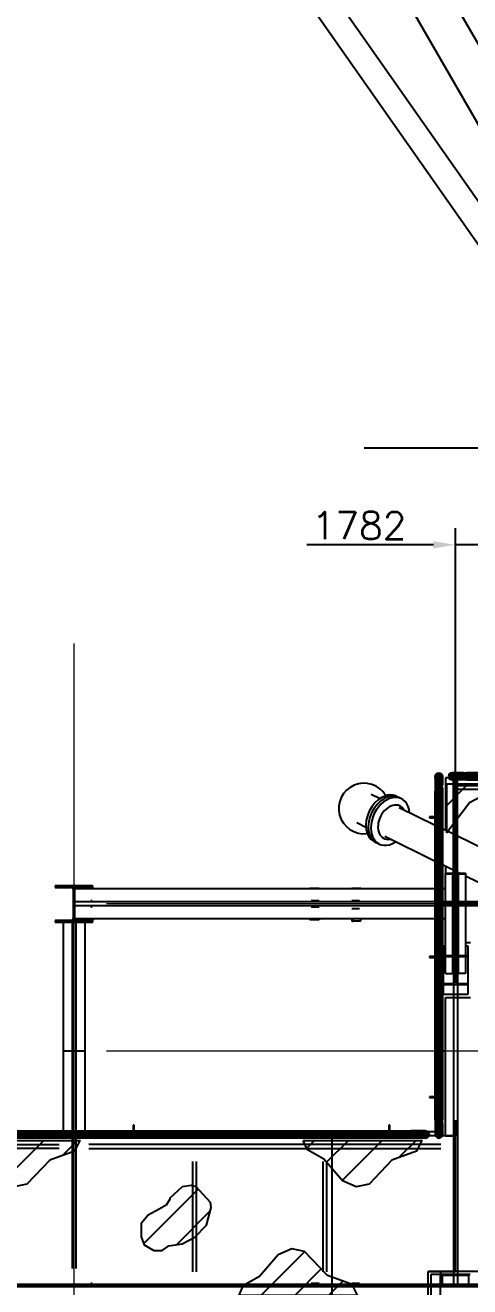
# Model space of a CAD drawing. Header units: metres. Extents: x 0 to 63075, y 0 to 44550.
# Drawn here: x 9210 to 12228, y 25551 to 34124 of the extents above; entities that cross this region are included whole.
import ezdxf

# ---------------------------------------------------------------- set-up
doc = ezdxf.new("R2010")
doc.units = ezdxf.units.M
doc.header["$LTSCALE"] = 75
doc.linetypes.add('CENTER2', pattern=[28.575, 19.05, -3.175, 3.175, -3.175])
doc.linetypes.add('CENTERX2', pattern=[101.6, 63.5, -12.7, 12.7, -12.7])
for name, color, linetype in [('18_COTAS', 7, 'Continuous'), ('SC1', 7, 'CENTER2'), ('SDM', 7, 'Continuous'), ('SL1', 8, 'Continuous')]:
    doc.layers.add(name, color=color, linetype=linetype)
doc.styles.add('ROMANS', font='ROMANS.SHX')
doc.dimstyles.new('75___1-75', dxfattribs={"dimscale": 75, "dimtxt": 2.5, "dimasz": 2, "dimexe": 1.5, "dimexo": 1, "dimgap": 0.5, "dimtad": 1, "dimdec": 0, "dimzin": 12, "dimtxsty": 'ROMANS', "dimcen": 0, "dimclrd": 256, "dimclre": 256, "dimclrt": 3, "dimazin": 3, "dimtfac": 1, "dimtdec": 0, "dimtmove": 0, "dimatfit": 0, "dimfxl": 1, "dimlwd": -1, "dimlwe": -1, "dimarcsym": 0})
pattern_1 = [(45, (-16661.6, -20824.6), (-114.90485, 114.90485), [])]

# ---------------------------------------------------------------- blocks, each defined once
blk = doc.blocks.new('A$C1d93b9d1')
at = {"layer": 'SL1'}
h = blk.add_hatch(dxfattribs=at)
h.set_pattern_fill('_USER', color=256, scale=162.5, angle=45, style=0, pattern_type=0)
h.set_pattern_definition(pattern_1)
h.paths.add_polyline_path([(3811, 4333.3), (3966.2, 4540.1), (4202.1, 4663.3), (3811, 4663.3)])
h = blk.add_hatch(dxfattribs=at)
h.set_pattern_fill('_USER', color=256, scale=162.5, angle=45, style=0, pattern_type=0)
h.set_pattern_definition(pattern_1)
h.paths.add_polyline_path([(515.5, 2242.7), (1321.2, 2242.7), (1285.1, 2170.4), (1117.1, 2108.8), (961.9, 1945.1), (874.8, 1928.1), (781.2, 1968.5), (655.8, 2115.2), (543.1, 2179)])
h = blk.add_hatch(dxfattribs=at)
h.set_pattern_fill('_USER', color=256, scale=162.5, angle=45, style=0, pattern_type=0)
h.set_pattern_definition(pattern_1)
h.paths.add_polyline_path([(2838.7, 2242.7), (3644.5, 2242.7), (3608.3, 2170.4), (3440.4, 2108.8), (3285.2, 1945.1), (3198, 1928.1), (3104.4, 1968.5), (2979, 2115.2), (2866.3, 2179)])
h = blk.add_hatch(dxfattribs=at)
h.set_pattern_fill('_USER', color=256, scale=162.5, angle=45, style=0, pattern_type=0)
h.set_pattern_definition(pattern_1)
h.paths.add_polyline_path([(1925.7, 1526), (2015.5, 1540.6), (2015.1, 1540.6), (2103.1, 1585.6), (2181.3, 1667.7), (2213.6, 1787.7), (2208.1, 1821.6), (2111.1, 1927.8), (2078.2, 1937.7), (2016.7, 1927.8), (1932.3, 1850.6), (1932.3, 1843.2), (1907.2, 1802.1), (1859.8, 1775.9), (1784.8, 1734.6), (1738.3, 1677.6), (1738.3, 1587.1), (1757.8, 1534.3), (1824.6, 1494.2), (1881.4, 1494.2)])
h = blk.add_hatch(dxfattribs=at)
h.set_pattern_fill('_USER', color=256, scale=162.5, angle=45, style=0, pattern_type=0)
h.set_pattern_definition(pattern_1)
h.paths.add_polyline_path([(2401.3, 1191), (3207.1, 1191), (3171, 1263.3), (3003, 1325), (2847.8, 1488.7), (2760.6, 1505.7), (2667.1, 1465.3), (2541.6, 1318.6), (2429, 1254.8)])
at = {"layer": 'SC1'}
blk.add_line((3251.6, 6950), (8811.9, 6950), dxfattribs=at)
at = {"layer": 'SL1'}
for p, q in [((4799.5, 7518.4), (2706.2, 10508)), ((4661.7, 7421.9), (2568.3, 10411.5)), ((4995.6, 8014.8), (3831.9, 10029.6)), ((4759.2, 7878.2), (3595.4, 9893)), ((3734.8, 4717), (3736.7, 4726.3)), ((3734.8, 4714.5), (3736.7, 4723.6)), ((3734.8, 4717), (3734.8, 4714.5)), ((3734.8, 4707.1), (3736.7, 4715.5)), ((3736.7, 4726.3), (3742, 4734.2)), ((3736.7, 4723.6), (3742, 4731.3)), ((3736.7, 4723.6), (3736.7, 4726.3)), ((3736.7, 4723.6), (3736.7, 4715.5)), ((3736.7, 4715.5), (3742, 4722.6)), ((3736.7, 4715.5), (3736.7, 4702.5)), ((3742, 4734.2), (3749.9, 4739.5)), ((3742, 4731.3), (3749.9, 4736.5)), ((3742, 4731.3), (3742, 4734.2)), ((3742, 4731.3), (3742, 4722.6)), ((3742, 4722.6), (3749.9, 4727.4)), ((3742, 4722.6), (3742, 4708.7)), ((3749.9, 4739.5), (3759.2, 4741.4)), ((3749.9, 4736.5), (3749.9, 4739.5)), ((3749.9, 4736.5), (3759.2, 4738.3)), ((3749.9, 4727.4), (3749.9, 4736.5)), ((3749.9, 4727.4), (3759.2, 4729.1)), ((3749.9, 4712.8), (3749.9, 4727.4)), ((3759.2, 4738.3), (3759.2, 4741.4)), ((3759.2, 4741.4), (3768.6, 4739.5)), ((3759.2, 4738.3), (3759.2, 4729.1)), ((3759.2, 4738.3), (3768.6, 4736.5)), ((3759.2, 4729.1), (3768.6, 4727.4)), ((3759.2, 4729.1), (3759.2, 4714.3)), ((3768.6, 4739.5), (3776.5, 4734.2)), ((3768.6, 4736.5), (3768.6, 4739.5)), ((3768.6, 4736.5), (3776.5, 4731.3)), ((3768.6, 4736.5), (3768.6, 4727.4)), ((3768.6, 4727.4), (3776.5, 4722.6)), ((3768.6, 4727.4), (3768.6, 4712.8)), ((3776.5, 4731.3), (3776.5, 4734.2)), ((3776.5, 4734.2), (3781.8, 4726.3)), ((3776.5, 4731.3), (3776.5, 4722.6)), ((3776.5, 4731.3), (3781.8, 4723.6)), ((3776.5, 4722.6), (3781.8, 4715.5)), ((3776.5, 4722.6), (3776.5, 4708.7)), ((3781.8, 4726.3), (3783.6, 4717)), ((3781.8, 4723.6), (3781.8, 4726.3)), ((3781.8, 4723.6), (3781.8, 4715.5)), ((3781.8, 4723.6), (3783.6, 4714.5)), ((3781.8, 4715.5), (3783.6, 4707.1)), ((3781.8, 4715.5), (3781.8, 4702.5)), ((3783.6, 4714.5), (3783.6, 4717)), ((3826.7, 4726.3), (3824.8, 4717)), ((3827.9, 4717), (3824.8, 4717)), ((3824.8, 4717), (3826.7, 4707.7)), ((3832, 4734.2), (3826.7, 4726.3)), ((3829.8, 4726.3), (3826.7, 4726.3)), ((3829.8, 4726.3), (3827.9, 4717)), ((3837.1, 4717), (3827.9, 4717)), ((3827.9, 4717), (3829.8, 4707.7)), ((3834.9, 4734.2), (3829.8, 4726.3)), ((3829.8, 4726.3), (3838.8, 4726.3)), ((3839.9, 4739.5), (3832, 4734.2)), ((3834.9, 4734.2), (3832, 4734.2)), ((3842.6, 4739.5), (3834.9, 4734.2)), ((3843.6, 4734.2), (3834.9, 4734.2)), ((3838.8, 4726.3), (3837.1, 4717)), ((3837.1, 4717), (3838.8, 4707.7)), ((3852, 4717), (3837.1, 4717)), ((3843.6, 4734.2), (3838.8, 4726.3)), ((3838.8, 4726.3), (3853.4, 4726.3)), ((3849.2, 4741.4), (3839.9, 4739.5)), ((3842.6, 4739.5), (3839.9, 4739.5)), ((3851.7, 4741.4), (3842.6, 4739.5)), ((3850.7, 4739.5), (3842.6, 4739.5)), ((3850.7, 4739.5), (3843.6, 4734.2)), ((3857.6, 4734.2), (3843.6, 4734.2)), ((3851.7, 4741.4), (3849.2, 4741.4)), ((3859.1, 4741.4), (3850.7, 4739.5)), ((3863.7, 4739.5), (3850.7, 4739.5)), ((3859.1, 4741.4), (3851.7, 4741.4)), ((3853.4, 4726.3), (3852, 4717)), ((3871.7, 4717), (3852, 4717)), ((3852, 4717), (3853.4, 4707.7)), ((3857.6, 4734.2), (3853.4, 4726.3)), ((3853.4, 4726.3), (3872.8, 4726.3)), ((3863.7, 4739.5), (3857.6, 4734.2)), ((3876.1, 4734.2), (3857.6, 4734.2)), ((3871, 4741.4), (3859.1, 4741.4)), ((3871, 4741.4), (3863.7, 4739.5)), ((3881.1, 4739.5), (3863.7, 4739.5)), ((3886.9, 4741.4), (3871, 4741.4)), ((3872.8, 4726.3), (3871.7, 4717)), ((3871.7, 4717), (3872.8, 4707.7)), ((3895.3, 4717), (3871.7, 4717)), ((3876.1, 4734.2), (3872.8, 4726.3)), ((3872.8, 4726.3), (3896.1, 4726.3)), ((3881.1, 4739.5), (3876.1, 4734.2)), ((3898.4, 4734.2), (3876.1, 4734.2)), ((3886.9, 4741.4), (3881.1, 4739.5)), ((3901.8, 4739.5), (3881.1, 4739.5)), ((3905.8, 4741.4), (3886.9, 4741.4)), ((3896.1, 4726.3), (3895.3, 4717)), ((3895.3, 4717), (3896.1, 4707.7)), ((3921.5, 4717), (3895.3, 4717)), ((3898.4, 4734.2), (3896.1, 4726.3)), ((3896.1, 4726.3), (3922, 4726.3)), ((3901.8, 4739.5), (3898.4, 4734.2)), ((3923.1, 4734.2), (3898.4, 4734.2)), ((3905.8, 4741.4), (3901.8, 4739.5)), ((3924.9, 4739.5), (3901.8, 4739.5)), ((3927, 4741.4), (3905.8, 4741.4)), ((3922, 4726.3), (3921.5, 4717)), ((3921.5, 4717), (3949.2, 4717)), ((3921.5, 4717), (3922, 4707.7)), ((3923.1, 4734.2), (3922, 4726.3)), ((3922, 4726.3), (3949.2, 4726.3)), ((3924.9, 4739.5), (3923.1, 4734.2)), ((3923.1, 4734.2), (3949.2, 4734.2)), ((3927, 4741.4), (3924.9, 4739.5)), ((3924.9, 4739.5), (3949.2, 4739.5)), ((3927, 4741.4), (3949.2, 4741.4)), ((11308.2, 4741.4), (3949.2, 4741.4)), ((3949.2, 4741.4), (3949.2, 4739.5)), ((11308.2, 4739.5), (3949.2, 4739.5)), ((3949.2, 4739.5), (3949.2, 4734.2)), ((11308.2, 4734.3), (3949.2, 4734.2)), ((3949.2, 4734.2), (3949.2, 4726.3)), ((11308.2, 4726.3), (3949.2, 4726.3)), ((3949.2, 4726.3), (3949.2, 4717)), ((11308.2, 4717), (3949.2, 4717)), ((3949.2, 4717), (3949.2, 4707.7)), ((3734.8, 4714.5), (3734.8, 4707.1)), ((3734.8, 4707.1), (3734.8, 4695.2)), ((3734.8, 4695.2), (3736.7, 4702.5)), ((3734.8, 4695.2), (3734.8, 4679.3)), ((3734.8, 4679.3), (3736.7, 4685.2)), ((3734.8, 4679.3), (3734.8, 4660.4)), ((3734.8, 4660.4), (3736.7, 4664.4)), ((3734.8, 4660.4), (3734.8, 4639.2)), ((3734.8, 4639.2), (3736.7, 4641.3)), ((3734.8, 4639.2), (3734.8, 4617)), ((3736.7, 4702.5), (3742, 4708.7)), ((3736.7, 4702.5), (3736.7, 4685.2)), ((3736.7, 4685.2), (3742, 4690.1)), ((3736.7, 4685.2), (3736.7, 4664.4)), ((3736.7, 4664.4), (3742, 4667.9)), ((3736.7, 4664.4), (3736.7, 4641.3)), ((3736.7, 4641.3), (3742, 4643.1)), ((3736.7, 4641.3), (3736.7, 4617)), ((3742, 4708.7), (3749.9, 4712.8)), ((3742, 4708.7), (3742, 4690.1)), ((3742, 4690.1), (3749.9, 4693.4)), ((3742, 4690.1), (3742, 4667.9)), ((3742, 4667.9), (3749.9, 4670.2)), ((3742, 4667.9), (3742, 4643.1)), ((3742, 4643.1), (3749.9, 4644.3)), ((3742, 4643.1), (3742, 4617)), ((3749.9, 4712.8), (3759.2, 4714.3)), ((3749.9, 4693.4), (3749.9, 4712.8)), ((3749.9, 4693.4), (3759.2, 4694.6)), ((3749.9, 4670.2), (3749.9, 4693.4)), ((3749.9, 4670.2), (3759.2, 4671)), ((3749.9, 4644.3), (3749.9, 4670.2)), ((3749.9, 4644.3), (3759.2, 4644.7)), ((3749.9, 4644.3), (3749.9, 4617)), ((3759.2, 4714.3), (3759.2, 4694.6)), ((3759.2, 4714.3), (3768.6, 4712.8)), ((3759.2, 4694.6), (3768.6, 4693.4)), ((3759.2, 4694.6), (3759.2, 4671)), ((3759.2, 4671), (3768.6, 4670.2)), ((3759.2, 4671), (3759.2, 4644.7)), ((3759.2, 4644.7), (3759.2, 4617)), ((3759.2, 4644.7), (3768.6, 4644.3)), ((3768.6, 4712.8), (3768.6, 4693.4)), ((3768.6, 4712.8), (3776.5, 4708.7)), ((3768.6, 4693.4), (3776.5, 4690.1)), ((3768.6, 4693.4), (3768.6, 4670.2)), ((3768.6, 4670.2), (3776.5, 4667.9)), ((3768.6, 4670.2), (3768.6, 4644.3)), ((3768.6, 4644.3), (3768.6, 4617)), ((3768.6, 4644.3), (3776.5, 4643.1)), ((3776.5, 4708.7), (3781.8, 4702.5)), ((3776.5, 4708.7), (3776.5, 4690.1)), ((3776.5, 4690.1), (3781.8, 4685.2)), ((3776.5, 4690.1), (3776.5, 4667.9)), ((3776.5, 4667.9), (3776.5, 4643.1)), ((3776.5, 4667.9), (3781.8, 4664.4)), ((3776.5, 4643.1), (3776.5, 4617)), ((3776.5, 4643.1), (3781.8, 4641.3)), ((3781.8, 4702.5), (3781.8, 4685.2)), ((3781.8, 4702.5), (3783.6, 4695.2)), ((3781.8, 4685.2), (3783.6, 4679.3)), ((3781.8, 4685.2), (3781.8, 4664.4)), ((3781.8, 4664.4), (3783.6, 4660.4)), ((3781.8, 4641.3), (3781.8, 4664.4)), ((3783.6, 4660.4), (3781.8, 4656.3)), ((3783.6, 4639.2), (3781.8, 4641.3)), ((3781.8, 4641.3), (3781.8, 4617)), ((3783.6, 4714.5), (3783.6, 4707.1)), ((3783.6, 4707.1), (3783.6, 4695.2)), ((3783.6, 4695.2), (3783.6, 4679.3)), ((3783.6, 4679.3), (3783.6, 4660.4)), ((3783.6, 4639.2), (3783.6, 4617)), ((3805.2, 4707), (3805.2, 4348.7)), ((3827.1, 4707), (3805.2, 4707)), ((3826.7, 4707.7), (3832, 4699.7)), ((3829.8, 4707.7), (3826.7, 4707.7)), ((3829.8, 4707.7), (3834.9, 4699.7)), ((3838.8, 4707.7), (3829.8, 4707.7)), ((3834.9, 4699.7), (3832, 4699.7)), ((3832, 4699.7), (3839.9, 4694.4)), ((3843.6, 4699.7), (3834.9, 4699.7)), ((3834.9, 4699.7), (3842.6, 4694.4)), ((3838.8, 4707.7), (3843.6, 4699.7)), ((3853.4, 4707.7), (3838.8, 4707.7)), ((3839.9, 4694.4), (3849.2, 4692.6)), ((3839.9, 4694.4), (3842.6, 4694.4)), ((3850.7, 4694.4), (3842.6, 4694.4)), ((3842.6, 4694.4), (3851.7, 4692.6)), ((3843.6, 4699.7), (3850.7, 4694.4)), ((3857.6, 4699.7), (3843.6, 4699.7)), ((3851.7, 4692.6), (3849.2, 4692.6)), ((3863.7, 4694.4), (3850.7, 4694.4)), ((3850.7, 4694.4), (3859.1, 4692.6)), ((3859.1, 4692.6), (3851.7, 4692.6)), ((3872.8, 4707.7), (3853.4, 4707.7)), ((3853.4, 4707.7), (3857.6, 4699.7)), ((3857.6, 4699.7), (3863.7, 4694.4)), ((3876.1, 4699.7), (3857.6, 4699.7)), ((3858.8, 3850), (3858.8, 4707)), ((3858.8, 3850), (3858.8, 4707)), ((3871, 4692.6), (3859.1, 4692.6)), ((3881.1, 4694.4), (3863.7, 4694.4)), ((3863.7, 4694.4), (3871, 4692.6)), ((3886.9, 4692.6), (3871, 4692.6)), ((11331.7, 4652.9), (3871.7, 4652.9)), ((11331.7, 4652.9), (3871.7, 4652.9)), ((3872.8, 4707.7), (3876.1, 4699.7)), ((3896.1, 4707.7), (3872.8, 4707.7)), ((3876.1, 4699.7), (3881.1, 4694.4)), ((3898.4, 4699.7), (3876.1, 4699.7)), ((3881.1, 4694.4), (3886.9, 4692.6)), ((3901.8, 4694.4), (3881.1, 4694.4)), ((3884.6, 3850), (3884.6, 4707)), ((3884.6, 3850), (3884.6, 4707)), ((3905.8, 4692.6), (3886.9, 4692.6)), ((3922, 4707.7), (3896.1, 4707.7)), ((3896.1, 4707.7), (3898.4, 4699.7)), ((3923.1, 4699.7), (3898.4, 4699.7)), ((3898.4, 4699.7), (3901.8, 4694.4)), ((3901.8, 4694.4), (3905.8, 4692.6)), ((3924.9, 4694.4), (3901.8, 4694.4)), ((3927, 4692.6), (3905.8, 4692.6)), ((3922, 4707.7), (3949.2, 4707.7)), ((3922, 4707.7), (3923.1, 4699.7)), ((3923.1, 4699.7), (3949.2, 4699.7)), ((3923.1, 4699.7), (3924.9, 4694.4)), ((3924.9, 4694.4), (3927, 4692.6)), ((3924.9, 4694.4), (3949.2, 4694.4)), ((3949.2, 4692.6), (3927, 4692.6)), ((11308.2, 4707.7), (3949.2, 4707.7)), ((3949.2, 4707.7), (3949.2, 4699.7)), ((3949.2, 4699.7), (3949.2, 4694.4)), ((11308.2, 4699.7), (3949.2, 4699.7)), ((11308.2, 4694.5), (3949.2, 4694.4)), ((3949.2, 4694.4), (3949.2, 4692.6)), ((3949.2, 4692.6), (11308.2, 4692.6)), ((3299.3, 4596.6), (3359.8, 4566.9)), ((3470.4, 4581.7), (3487.6, 4573.3)), ((3504.7, 4564.9), (3487.6, 4573.3)), ((3734.8, 2383.5), (3734.8, 4617)), ((3734.8, 4617), (3736.7, 4617)), ((3736.7, 4617), (3736.7, 2383.5)), ((3736.7, 4617), (3742, 4617)), ((3742, 4617), (3749.9, 4617)), ((3742, 4617), (3742, 2383.5)), ((3749.9, 4617), (3749.9, 2383.5)), ((3749.9, 4617), (3759.2, 4617)), ((3759.2, 4617), (3759.2, 2383.5)), ((3759.2, 4617), (3768.6, 4617)), ((3768.6, 4617), (3768.6, 2383.5)), ((3768.6, 4617), (3776.5, 4617)), ((3776.5, 4617), (3781.8, 4617)), ((3776.5, 4617), (3776.5, 2383.5)), ((3781.8, 4617), (3783.6, 4617)), ((3781.8, 4617), (3781.8, 2383.5)), ((3783.6, 4617), (3783.6, 2383.5)), ((11331.7, 4627.1), (3871.7, 4627.1)), ((11331.7, 4627.1), (3871.7, 4627.1)), ((3494.6, 4515.9), (3483.4, 4521.4)), ((3734.8, 4383.2), (3488.7, 4503.8)), ((3263.4, 4370.2), (3202.9, 4399.9)), ((3695.7, 4441.6), (3695.7, 4435.2)), ((3734.8, 4441.6), (3695.7, 4441.6)), ((3695.7, 4435.2), (3734.8, 4435.2)), ((3386.3, 4295), (3375.2, 4300.4)), ((3734.8, 4139.2), (3392.3, 4307.1)), ((4199, 4155.7), (3783.6, 4359.3)), ((3319.5, 4273.8), (3336.7, 4265.4)), ((3353.9, 4256.9), (3336.7, 4265.4)), ((3861.4, 4077.2), (3783.6, 4115.3)), ((3861.4, 4070.9), (3861.4, 4140.9)), ((3861.4, 4140.9), (3867.7, 4140.9)), ((3867.7, 4140.9), (3867.7, 4051.1)), ((3875.7, 4140.9), (3882.1, 4140.9)), ((3875.7, 4051.1), (3875.7, 4140.9)), ((3882.1, 4140.9), (3882.1, 4070.9)), ((3804.2, 4051.1), (3804.2, 4060.1)), ((3804.2, 4060.1), (3853.7, 4060.1)), ((3804.2, 3377.5), (3804.2, 4051.1)), ((3867.7, 4051.1), (3804.2, 4051.1)), ((3805.2, 4104.7), (3805.2, 4060.1)), ((3853.7, 3382), (3853.7, 4060.1)), ((3861.4, 4051.1), (3861.4, 4070.9)), ((3875.7, 4070.2), (3867.7, 4074.1)), ((3867.7, 4051.1), (3867.7, 3377.5)), ((3875.7, 3377.5), (3875.7, 4051.1)), ((3939.2, 4051.1), (3875.7, 4051.1)), ((3882.1, 4070.9), (3882.1, 4051.1)), ((3896.2, 4060.1), (3882.7, 4066.8)), ((3889.7, 4060.1), (3889.7, 3382)), ((3889.7, 4060.1), (3939.2, 4060.1)), ((3939.2, 4060.1), (3939.2, 4051.1)), ((3939.2, 4051.1), (3939.2, 3377.5)), ((4102.6, 3959), (3939.2, 4039.1)), ((1153.7, 3973), (1153.7, 3962.3)), ((1409.7, 3973), (1153.7, 3973)), ((1153.7, 3962.3), (1264.5, 3962.3)), ((1276.5, 3950.3), (1276.5, 3749.7)), ((3734.8, 3951.5), (1281.7, 3951.5)), ((1281.7, 3748.5), (1281.7, 3951.5)), ((1287, 3749.7), (1287, 3950.3)), ((1299, 3962.3), (1409.7, 3962.3)), ((1395.6, 3957), (1402.7, 3957)), ((1395.6, 3951.5), (1395.6, 3957)), ((1402.7, 3957), (1402.7, 3951.5)), ((1402.7, 3957), (1414.2, 3957)), ((1409.7, 3962.3), (1409.7, 3973)), ((1414.2, 3951.5), (1414.2, 3957)), ((2884.1, 3957), (2938.3, 3957)), ((2884.1, 3957), (2884.1, 3951.5)), ((2938.3, 3951.5), (2938.3, 3957)), ((2938.3, 3957), (2945.4, 3957)), ((2945.4, 3957), (2945.4, 3951.5)), ((3168, 3951.5), (3168, 3957)), ((3168, 3957), (3175.2, 3957)), ((3175.2, 3957), (3175.2, 3951.5)), ((3175.2, 3957), (3229.4, 3957)), ((3229.4, 3951.5), (3229.4, 3957)), ((3804.2, 3951.5), (3783.6, 3951.5)), ((4831.7, 3863.6), (1281.7, 3863.6)), ((4831.7, 3863.6), (1281.7, 3863.6)), ((1395.6, 3873), (1405.3, 3873)), ((2892.9, 3873), (2945.4, 3873)), ((3168, 3873), (3220.5, 3873)), ((4831.7, 3836.4), (1281.7, 3836.4)), ((4831.7, 3836.4), (1281.7, 3836.4)), ((1405.3, 3827), (1395.6, 3827)), ((2945.4, 3827), (2892.9, 3827)), ((3220.5, 3817.5), (3168, 3817.5)), ((3783.6, 3850), (3734.8, 3850)), ((3804.2, 3850), (3783.6, 3850)), ((3804.2, 3850), (3783.6, 3850)), ((11183.7, 3850), (3804.2, 3850)), ((3858.1, 3850), (3858.1, 1250)), ((3858.1, 3850), (3858.1, 1250)), ((3885.3, 3850), (3885.3, 1250)), ((3885.3, 3850), (3885.3, 1250)), ((1153.7, 3737.7), (1153.7, 3727)), ((1264.5, 3737.7), (1153.7, 3737.7)), ((1153.7, 3727), (1409.7, 3727)), ((1354.7, 3727), (1208.7, 3727)), ((1208.7, 3727), (1208.7, 2307.9)), ((1268.7, 3727), (1268.7, 1373)), ((1268.7, 3727), (1268.7, 1373)), ((3734.8, 3748.5), (1281.7, 3748.5)), ((1294.8, 3727), (1294.8, 1373)), ((1294.8, 3727), (1294.8, 1373)), ((1409.7, 3737.7), (1299, 3737.7)), ((1354.7, 3727), (1354.7, 2307.9)), ((1395.6, 3748.5), (1395.6, 3743)), ((1395.6, 3743), (1402.7, 3743)), ((1402.7, 3743), (1402.7, 3748.5)), ((1414.2, 3743), (1402.7, 3743)), ((1409.7, 3727), (1409.7, 3737.7)), ((1414.2, 3743), (1414.2, 3748.5)), ((2884.1, 3748.5), (2884.1, 3743)), ((2938.3, 3743), (2884.1, 3743)), ((2938.3, 3743), (2938.3, 3748.5)), ((2945.4, 3743), (2938.3, 3743)), ((2945.4, 3748.5), (2945.4, 3743)), ((3168, 3748.5), (3168, 3733.5)), ((3168, 3733.5), (3175.2, 3733.5)), ((3175.2, 3733.5), (3175.2, 3748.5)), ((3229.4, 3733.5), (3175.2, 3733.5)), ((3229.4, 3733.5), (3229.4, 3748.5)), ((3804.2, 3748.5), (3783.6, 3748.5)), ((3788.7, 3565), (3788.7, 3235)), ((3788.7, 3565), (3804.2, 3565)), ((3875.7, 3585), (3867.7, 3585)), ((3867.7, 3565), (3875.7, 3565)), ((3974.7, 3585), (3939.2, 3585)), ((3939.2, 3565), (3954.7, 3565)), ((3954.7, 3565), (3954.7, 3235)), ((3695.7, 3491.6), (3695.7, 3485.2)), ((3734.8, 3491.6), (3695.7, 3491.6)), ((3695.7, 3485.2), (3734.8, 3485.2)), ((3789.2, 3500.5), (3954.2, 3500.5)), ((3789.2, 3490.3), (3789.2, 3500.5)), ((3858.6, 3490.3), (3789.2, 3490.3)), ((3868.6, 3319.7), (3868.6, 3480.3)), ((3874.8, 3480.3), (3874.8, 3319.7)), ((3954.2, 3490.3), (3884.8, 3490.3)), ((3954.2, 3500.5), (3954.2, 3490.3)), ((3804.2, 3377.5), (3867.7, 3377.5)), ((3939.2, 3377.5), (3875.7, 3377.5)), ((3789.2, 3309.7), (3858.6, 3309.7)), ((3789.2, 3299.5), (3789.2, 3309.7)), ((3954.2, 3299.5), (3789.2, 3299.5)), ((3884.8, 3309.7), (3954.2, 3309.7)), ((3954.2, 3309.7), (3954.2, 3299.5)), ((3954.7, 3235), (3788.7, 3235)), ((3805.2, 3215), (3974.7, 3215)), ((3805.2, 2273.5), (3805.2, 3215)), ((1354.7, 2850), (1208.7, 2850)), ((3783.6, 2850), (3734.8, 2850)), ((3805.2, 2850), (3783.6, 2850)), ((3695.7, 2539.8), (3695.7, 2533.5)), ((3734.8, 2539.8), (3695.7, 2539.8)), ((3695.7, 2533.5), (3734.8, 2533.5)), ((1683.4, 2347), (1683.4, 2307.9)), ((1689.8, 2347), (1683.4, 2347)), ((1689.8, 2307.9), (1689.8, 2347)), ((3419.2, 2347), (3419.2, 2307.9)), ((3425.6, 2347), (3419.2, 2347)), ((3425.6, 2307.9), (3425.6, 2347)), ((3734.8, 2383.5), (3734.8, 2361.3)), ((3734.8, 2383.5), (3736.7, 2383.5)), ((3734.8, 2361.3), (3734.8, 2340.1)), ((3734.8, 2361.3), (3736.7, 2359.2)), ((3734.8, 2340.1), (3734.8, 2321.2)), ((3734.8, 2340.1), (3736.7, 2336.1)), ((3734.8, 2321.2), (3736.7, 2315.3)), ((3734.8, 2321.2), (3734.8, 2305.3)), ((3736.7, 2383.5), (3742, 2383.5)), ((3736.7, 2359.2), (3736.7, 2383.5)), ((3736.7, 2359.2), (3742, 2357.4)), ((3736.7, 2359.2), (3736.7, 2336.1)), ((3736.7, 2336.1), (3736.7, 2315.3)), ((3736.7, 2336.1), (3742, 2332.6)), ((3736.7, 2315.3), (3736.7, 2298)), ((3736.7, 2315.3), (3742, 2310.4)), ((3742, 2357.4), (3742, 2383.5)), ((3742, 2383.5), (3749.9, 2383.5)), ((3742, 2357.4), (3742, 2332.6)), ((3742, 2357.4), (3749.9, 2356.2)), ((3742, 2332.6), (3749.9, 2330.3)), ((3742, 2332.6), (3742, 2310.4)), ((3749.9, 2356.2), (3749.9, 2383.5)), ((3749.9, 2383.5), (3759.2, 2383.5)), ((3749.9, 2330.3), (3749.9, 2356.2)), ((3749.9, 2356.2), (3759.2, 2355.8)), ((3749.9, 2307.1), (3749.9, 2330.3)), ((3749.9, 2330.3), (3759.2, 2329.5)), ((3759.2, 2355.8), (3759.2, 2383.5)), ((3759.2, 2383.5), (3768.6, 2383.5)), ((3759.2, 2355.8), (3768.6, 2356.2)), ((3759.2, 2355.8), (3759.2, 2329.5)), ((3759.2, 2329.5), (3768.6, 2330.3)), ((3759.2, 2329.5), (3759.2, 2305.9)), ((3768.6, 2356.2), (3768.6, 2383.5)), ((3768.6, 2383.5), (3776.5, 2383.5)), ((3768.6, 2356.2), (3776.5, 2357.4)), ((3768.6, 2356.2), (3768.6, 2330.3)), ((3768.6, 2330.3), (3776.5, 2332.6)), ((3768.6, 2330.3), (3768.6, 2307.1)), ((3776.5, 2357.4), (3776.5, 2383.5)), ((3776.5, 2383.5), (3781.8, 2383.5)), ((3776.5, 2357.4), (3781.8, 2359.2)), ((3776.5, 2357.4), (3776.5, 2332.6)), ((3776.5, 2332.6), (3781.8, 2336.1)), ((3776.5, 2332.6), (3776.5, 2310.4)), ((3776.5, 2310.4), (3781.8, 2315.3)), ((3781.8, 2383.5), (3783.6, 2383.5)), ((3781.8, 2359.2), (3781.8, 2383.5)), ((3781.8, 2359.2), (3783.6, 2361.3)), ((3781.8, 2359.2), (3781.8, 2336.1)), ((3781.8, 2336.1), (3783.6, 2340.1)), ((3781.8, 2336.1), (3781.8, 2315.3)), ((3781.8, 2315.3), (3783.6, 2321.2)), ((3781.8, 2315.3), (3781.8, 2298)), ((3783.6, 2361.3), (3783.6, 2383.5)), ((3783.6, 2361.3), (3783.6, 2340.1)), ((3783.6, 2340.1), (3783.6, 2321.2)), ((3783.6, 2321.2), (3783.6, 2305.3)), ((3871.7, 2381.6), (3871.7, 2273.5)), ((3871.7, 1353), (3871.7, 2381.6)), ((0, 2307.9), (3569.2, 2307.9)), ((3569.2, 2306), (0, 2306)), ((3569.2, 2300.8), (0, 2300.7)), ((3569.2, 2292.8), (0, 2292.8)), ((3569.2, 2283.5), (0, 2283.5)), ((3569.2, 2274.2), (0, 2274.2)), ((3569.2, 2266.2), (0, 2266.2)), ((3569.2, 2261), (0, 2260.9)), ((3569.2, 2259.1), (0, 2259.1)), ((3031.7, 2307.9), (3031.7, 1122.6)), ((3591.5, 2307.9), (3569.2, 2307.9)), ((3569.2, 2307.9), (3569.2, 2306)), ((3569.2, 2306), (3569.2, 2300.8)), ((3593.6, 2306), (3569.2, 2306)), ((3595.3, 2300.8), (3569.2, 2300.8)), ((3569.2, 2300.8), (3569.2, 2292.8)), ((3596.5, 2292.8), (3569.2, 2292.8)), ((3569.2, 2292.8), (3569.2, 2283.5)), ((3596.9, 2283.5), (3569.2, 2283.5)), ((3569.2, 2283.5), (3569.2, 2274.2)), ((3596.5, 2274.2), (3569.2, 2274.2)), ((3569.2, 2274.2), (3569.2, 2266.2)), ((3595.3, 2266.2), (3569.2, 2266.2)), ((3569.2, 2266.2), (3569.2, 2261)), ((3569.2, 2261), (3569.2, 2259.1)), ((3593.6, 2261), (3569.2, 2261)), ((3591.5, 2259.1), (3569.2, 2259.1)), ((3612.6, 2307.9), (3591.5, 2307.9)), ((3591.5, 2307.9), (3593.6, 2306)), ((3593.6, 2261), (3591.5, 2259.1)), ((3612.6, 2259.1), (3591.5, 2259.1)), ((3593.6, 2306), (3595.3, 2300.8)), ((3616.7, 2306), (3593.6, 2306)), ((3595.3, 2266.2), (3593.6, 2261)), ((3616.7, 2261), (3593.6, 2261)), ((3620.1, 2300.8), (3595.3, 2300.8)), ((3595.3, 2300.8), (3596.5, 2292.8)), ((3596.5, 2274.2), (3595.3, 2266.2)), ((3620.1, 2266.2), (3595.3, 2266.2)), ((3596.5, 2292.8), (3622.4, 2292.8)), ((3596.5, 2292.8), (3596.9, 2283.5)), ((3596.9, 2283.5), (3596.5, 2274.2)), ((3622.4, 2274.2), (3596.5, 2274.2)), ((3623.2, 2283.5), (3596.9, 2283.5)), ((3631.6, 2307.9), (3612.6, 2307.9)), ((3612.6, 2307.9), (3616.7, 2306)), ((3616.7, 2261), (3612.6, 2259.1)), ((3631.6, 2259.1), (3612.6, 2259.1)), ((3637.4, 2306), (3616.7, 2306)), ((3616.7, 2306), (3620.1, 2300.8)), ((3620.1, 2266.2), (3616.7, 2261)), ((3637.4, 2261), (3616.7, 2261)), ((3620.1, 2300.8), (3622.4, 2292.8)), ((3642.3, 2300.8), (3620.1, 2300.8)), ((3622.4, 2274.2), (3620.1, 2266.2)), ((3642.3, 2266.2), (3620.1, 2266.2)), ((3622.4, 2292.8), (3645.6, 2292.8)), ((3623.2, 2283.5), (3622.4, 2292.8)), ((3623.2, 2283.5), (3622.4, 2274.2)), ((3645.6, 2274.2), (3622.4, 2274.2)), ((3646.8, 2283.5), (3623.2, 2283.5)), ((3628.3, 2283.5), (3629.8, 2292.8)), ((3631.6, 2307.9), (3637.4, 2306)), ((3647.4, 2307.9), (3631.6, 2307.9)), ((3637.4, 2261), (3631.6, 2259.1)), ((3647.4, 2259.1), (3631.6, 2259.1)), ((3637.3, 2283.5), (3639, 2292.8)), ((3637.4, 2306), (3654.7, 2306)), ((3642.3, 2300.8), (3637.4, 2306)), ((3642.3, 2266.2), (3637.4, 2261)), ((3654.7, 2261), (3637.4, 2261)), ((3638.6, 2304.8), (3640.1, 2306)), ((3642.3, 2300.8), (3645.6, 2292.8)), ((3660.9, 2300.8), (3642.3, 2300.8)), ((3645.6, 2274.2), (3642.3, 2266.2)), ((3660.9, 2266.2), (3642.3, 2266.2)), ((3642.9, 2283.5), (3644.7, 2292.8)), ((3643.8, 2300.8), (3650.9, 2306)), ((3644.8, 2283.5), (3646, 2289.6)), ((3645.6, 2292.8), (3646.8, 2283.5)), ((3645.6, 2292.8), (3665, 2292.8)), ((3646.8, 2283.5), (3645.6, 2274.2)), ((3665, 2274.2), (3645.6, 2274.2)), ((3666.5, 2283.5), (3646.8, 2283.5)), ((3659.3, 2307.9), (3647.4, 2307.9)), ((3647.4, 2307.9), (3654.7, 2306)), ((3654.7, 2261), (3647.4, 2259.1)), ((3659.3, 2259.1), (3647.4, 2259.1)), ((3649.9, 2300.8), (3656, 2304.9)), ((3652, 2300.8), (3657, 2304.1)), ((3659.4, 2302), (3653.8, 2302)), ((3667.7, 2306), (3654.7, 2306)), ((3654.7, 2306), (3660.9, 2300.8)), ((3660.9, 2266.2), (3654.7, 2261)), ((3667.7, 2261), (3654.7, 2261)), ((3659.3, 2307.9), (3667.7, 2306)), ((3666.7, 2307.9), (3659.3, 2307.9)), ((3667.7, 2261), (3659.3, 2259.1)), ((3666.7, 2259.1), (3659.3, 2259.1)), ((3674.9, 2300.8), (3660.9, 2300.8)), ((3660.9, 2300.8), (3665, 2292.8)), ((3665, 2274.2), (3660.9, 2266.2)), ((3674.9, 2266.2), (3660.9, 2266.2)), ((3665, 2292.8), (3679.6, 2292.8)), ((3665, 2292.8), (3666.5, 2283.5)), ((3666.5, 2283.5), (3665, 2274.2)), ((3679.6, 2274.2), (3665, 2274.2)), ((3681.3, 2283.5), (3666.5, 2283.5)), ((3669.2, 2307.9), (3666.7, 2307.9)), ((3666.7, 2307.9), (3675.8, 2306)), ((3675.8, 2261), (3666.7, 2259.1)), ((3666.7, 2259.1), (3669.2, 2259.1)), ((3675.8, 2306), (3667.7, 2306)), ((3667.7, 2306), (3674.9, 2300.8)), ((3674.9, 2266.2), (3667.7, 2261)), ((3675.8, 2261), (3667.7, 2261)), ((3669.2, 2307.9), (3678.6, 2306)), ((3678.6, 2261), (3669.2, 2259.1)), ((3683.5, 2300.8), (3674.9, 2300.8)), ((3674.9, 2300.8), (3679.6, 2292.8)), ((3679.6, 2274.2), (3674.9, 2266.2)), ((3683.5, 2266.2), (3674.9, 2266.2)), ((3675.8, 2306), (3683.5, 2300.8)), ((3675.8, 2306), (3678.6, 2306)), ((3683.5, 2266.2), (3675.8, 2261)), ((3675.8, 2261), (3678.6, 2261)), ((3678.6, 2306), (3686.5, 2300.8)), ((3686.5, 2266.2), (3678.6, 2261)), ((3681.3, 2283.5), (3679.6, 2292.8)), ((3679.6, 2292.8), (3688.7, 2292.8)), ((3681.3, 2283.5), (3679.6, 2274.2)), ((3688.7, 2274.2), (3679.6, 2274.2)), ((3690.5, 2283.5), (3681.3, 2283.5)), ((3683.5, 2300.8), (3686.5, 2300.8)), ((3683.5, 2300.8), (3688.7, 2292.8)), ((3688.7, 2274.2), (3683.5, 2266.2)), ((3683.5, 2266.2), (3686.5, 2266.2)), ((3734.8, 2302), (3684.6, 2302)), ((3686.5, 2300.8), (3691.8, 2292.8)), ((3691.8, 2274.2), (3686.5, 2266.2)), ((3688.7, 2292.8), (3690.5, 2283.5)), ((3688.7, 2292.8), (3691.8, 2292.8)), ((3690.5, 2283.5), (3688.7, 2274.2)), ((3688.7, 2274.2), (3691.8, 2274.2)), ((3690.5, 2283.5), (3693.6, 2283.5)), ((3737.1, 2273.5), (3691.3, 2273.5)), ((3691.8, 2292.8), (3693.6, 2283.5)), ((3693.6, 2283.5), (3691.8, 2274.2)), ((3734.8, 2305.3), (3734.8, 2293.4)), ((3734.8, 2305.3), (3736.7, 2298)), ((3734.8, 2293.4), (3736.7, 2285)), ((3734.8, 2293.4), (3734.8, 2286)), ((3734.8, 2286), (3734.8, 2283.5)), ((3734.8, 2286), (3736.7, 2276.9)), ((3734.8, 2283.5), (3736.7, 2274.2)), ((3736.7, 2298), (3736.7, 2285)), ((3736.7, 2298), (3742, 2291.8)), ((3736.7, 2285), (3736.7, 2276.9)), ((3736.7, 2285), (3742, 2277.9)), ((3736.7, 2276.9), (3742, 2269.2)), ((3736.7, 2276.9), (3736.7, 2274.2)), ((3736.7, 2274.2), (3742, 2266.2)), ((3742, 2310.4), (3749.9, 2307.1)), ((3742, 2310.4), (3742, 2291.8)), ((3742, 2291.8), (3742, 2277.9)), ((3742, 2291.8), (3749.9, 2287.7)), ((3742, 2277.9), (3742, 2269.2)), ((3742, 2277.9), (3749.9, 2273.1)), ((3742, 2269.2), (3742, 2266.2)), ((3742, 2269.2), (3749.9, 2264)), ((3742, 2266.2), (3749.9, 2261)), ((3749.9, 2307.1), (3759.2, 2305.9)), ((3749.9, 2287.7), (3749.9, 2307.1)), ((3749.9, 2273.1), (3749.9, 2287.7)), ((3749.9, 2287.7), (3759.2, 2286.2)), ((3749.9, 2273.1), (3759.2, 2271.4)), ((3749.9, 2264), (3749.9, 2273.1)), ((3749.9, 2264), (3759.2, 2262.2)), ((3749.9, 2264), (3749.9, 2261)), ((3749.9, 2261), (3759.2, 2259.1)), ((3759.2, 2305.9), (3768.6, 2307.1)), ((3759.2, 2305.9), (3759.2, 2286.2)), ((3759.2, 2286.2), (3768.6, 2287.7)), ((3759.2, 2286.2), (3759.2, 2271.4)), ((3759.2, 2271.4), (3768.6, 2273.1)), ((3759.2, 2271.4), (3759.2, 2262.2)), ((3759.2, 2262.2), (3768.6, 2264)), ((3759.2, 2262.2), (3759.2, 2259.1)), ((3759.2, 2259.1), (3768.6, 2261)), ((3768.6, 2307.1), (3776.5, 2310.4)), ((3768.6, 2307.1), (3768.6, 2287.7)), ((3768.6, 2287.7), (3776.5, 2291.8)), ((3768.6, 2287.7), (3768.6, 2273.1)), ((3768.6, 2273.1), (3776.5, 2277.9)), ((3768.6, 2273.1), (3768.6, 2264)), ((3768.6, 2264), (3776.5, 2269.2)), ((3768.6, 2261), (3776.5, 2266.2)), ((3768.6, 2264), (3768.6, 2261)), ((3776.5, 2310.4), (3776.5, 2291.8)), ((3776.5, 2291.8), (3781.8, 2298)), ((3776.5, 2291.8), (3776.5, 2277.9)), ((3776.5, 2277.9), (3781.8, 2285)), ((3776.5, 2277.9), (3776.5, 2269.2)), ((3776.5, 2269.2), (3781.8, 2276.9)), ((3776.5, 2266.2), (3781.8, 2274.2)), ((3776.5, 2269.2), (3776.5, 2266.2)), ((3871.7, 2273.5), (3781.3, 2273.5)), ((3781.8, 2298), (3783.6, 2305.3)), ((3781.8, 2298), (3781.8, 2285)), ((3781.8, 2285), (3783.6, 2293.4)), ((3781.8, 2276.9), (3783.6, 2286)), ((3781.8, 2285), (3781.8, 2276.9)), ((3781.8, 2274.2), (3783.6, 2283.5)), ((3781.8, 2276.9), (3781.8, 2274.2)), ((3783.6, 2305.3), (3783.6, 2293.4)), ((3783.6, 2293.4), (3783.6, 2286)), ((3783.6, 2286), (3783.6, 2283.5)), ((3805.2, 2273.5), (3871.7, 2273.5)), ((3871.7, 1353), (3871.7, 2273.5)), ((1181.7, 2213.5), (0, 2213.5)), ((1181.7, 2213.5), (0, 2213.5)), ((1181.7, 2187.5), (0, 2187.5)), ((1181.7, 2187.5), (0, 2187.5)), ((3771.7, 2214.1), (1381.7, 2214.1)), ((3771.7, 2214.1), (1381.7, 2214.1)), ((3771.7, 2186.9), (1381.7, 2186.9)), ((3771.7, 2186.9), (1381.7, 2186.9)), ((2089.6, 1350), (2089.6, 2100.5)), ((2089.6, 1350), (2089.6, 2100.5)), ((2113.9, 1350), (2113.9, 2100.5)), ((2113.9, 1350), (2113.9, 2100.5)), ((2974.6, 1350), (2974.6, 2100.5)), ((2974.6, 1350), (2974.6, 2100.5)), ((2998.9, 1350), (2998.9, 2100.5)), ((2998.9, 1350), (2998.9, 2100.5)), ((3686.7, 1353), (3871.7, 1353)), ((3686.7, 1171.4), (3686.7, 1353)), ((4056.7, 1351.5), (3686.7, 1351.5)), ((3706.7, 1333), (3972.2, 1333)), ((3706.7, 1171.4), (3706.7, 1333)), ((3770.2, 1353), (3770.2, 1333)), ((3771.2, 1332.5), (3781.4, 1332.5)), ((3771.2, 1167.5), (3771.2, 1332.5)), ((3781.4, 1332.5), (3781.4, 1263.1)), ((3781.4, 1328.1), (3962, 1328.1)), ((4056.7, 1353), (3871.7, 1353)), ((3962, 1332.5), (3972.2, 1332.5)), ((3962, 1263.1), (3962, 1332.5)), ((1331.7, 1263), (0, 1263)), ((1331.7, 1263), (0, 1263)), ((0, 1250), (12183.1, 1250)), ((3686.7, 1250), (281.7, 1250)), ((4831.7, 1263.6), (1331.7, 1263.6)), ((4831.7, 1263.6), (1331.7, 1263.6)), ((1395.6, 1273), (1405.3, 1273)), ((2892.9, 1273), (2945.4, 1273)), ((3168, 1273), (3220.5, 1273)), ((3706.7, 1250), (3686.7, 1250)), ((11183.7, 1250), (3706.7, 1250)), ((3781.4, 1268.1), (3796.4, 1253.1)), ((3791.4, 1253.1), (3952, 1253.1)), ((3947, 1253.1), (3962, 1268.1))]:
    blk.add_line(p, q, dxfattribs=at)
for points in [[(3811, 4333.3), (3966.2, 4540.1), (4202.1, 4663.3), (3811, 4663.3)], [(515.5, 2242.7), (1321.2, 2242.7), (1285.1, 2170.4), (1117.1, 2108.8), (961.9, 1945.1), (874.8, 1928.1), (781.2, 1968.5), (655.8, 2115.2), (543.1, 2179)], [(2838.7, 2242.7), (3644.5, 2242.7), (3608.3, 2170.4), (3440.4, 2108.8), (3285.2, 1945.1), (3198, 1928.1), (3104.4, 1968.5), (2979, 2115.2), (2866.3, 2179)], [(1925.7, 1526), (2015.5, 1540.6), (2015.1, 1540.6), (2103.1, 1585.6), (2181.3, 1667.7), (2213.6, 1787.7), (2208.1, 1821.6), (2111.1, 1927.8), (2078.2, 1937.7), (2016.7, 1927.8), (1932.3, 1850.6), (1932.3, 1843.2), (1907.2, 1802.1), (1859.8, 1775.9), (1784.8, 1734.6), (1738.3, 1677.6), (1738.3, 1587.1), (1757.8, 1534.3), (1824.6, 1494.2), (1881.4, 1494.2)], [(2401.3, 1191), (3207.1, 1191), (3171, 1263.3), (3003, 1325), (2847.8, 1488.7), (2760.6, 1505.7), (2667.1, 1465.3), (2541.6, 1318.6), (2429, 1254.8)]]:
    blk.add_lwpolyline(points, close=True, dxfattribs=at)
for centre, radius, start, end in [((3250.7, 4498.4), 171.4, 30.54374, 277.2461), ((1264.5, 3950.3), 12, 0, 90), ((1299, 3950.3), 12, 90, 180), ((1264.5, 3749.7), 12, 270, 0), ((1299, 3749.7), 12, 180, 270), ((3858.6, 3480.3), 10, 359.99796, 89.99998), ((3884.8, 3480.3), 10, 89.99998, 179.99796), ((3858.6, 3319.7), 10, 269.99998, 359.99796), ((3884.8, 3319.7), 10, 179.99796, 269.99998), ((3791.4, 1263.1), 10, 179.99796, 269.99998), ((3952, 1263.1), 10, 269.99998, 359.99796)]:
    blk.add_arc(centre, radius, start, end, dxfattribs=at)
for centre, major_axis, ratio, start_param, end_param in [((3395, 4427.7), (-75.4, -154), 0.703845, 3.141593, 6.283185), ((3412.1, 4419.3), (-75.4, -154), 0.703845, 3.141593, 6.283185), ((3412.1, 4419.3), (75.4, 154), 0.703845, 0, 1.570796), ((3429.3, 4410.9), (75.4, 154), 0.703845, 5.405442, 7.853982), ((3412.1, 4419.3), (-75.4, -154), 0.703845, 4.712389, 6.283185), ((3429.3, 4410.9), (-75.4, -154), 0.703845, 4.712389, 7.160929), ((3440.4, 4405.4), (54.1, 110.5), 0.703845, 5.810341, 7.853982), ((3440.4, 4405.4), (-54.1, -110.5), 0.703845, 4.712389, 6.756029), ((3853.7, 4070.9), (0, -10.8), 0.707107, 0, 1.570797), ((3889.7, 4070.9), (0, -10.8), 0.707107, 4.71239, 6.283185)]:
    blk.add_ellipse(centre, major_axis=major_axis, ratio=ratio, start_param=start_param, end_param=end_param, dxfattribs=at)
blk = doc.blocks.new('*D27')
at = {"layer": '18_COTAS', "transparency": 16777216}
for p, q in [((12131.2, 27878.3), (12131.2, 30705.4)), ((13913.7, 30509.6), (13913.7, 30705.4)), ((11981.2, 30592.9), (11122.3, 30592.9)), ((13913.7, 30592.9), (12131.2, 30592.9)), ((14063.7, 30592.9), (14213.7, 30592.9))]:
    blk.add_line(p, q, dxfattribs=at)
for points in [[(11981.2, 30617.9), (11981.2, 30567.9), (12131.2, 30592.9)], [(14063.7, 30617.9), (14063.7, 30567.9), (13913.7, 30592.9)]]:
    blk.add_solid(points, dxfattribs=at)
at = {"layer": 'Defpoints', "color": 0, "transparency": 16777216}
for p in [(13913.7, 30592.9), (13913.7, 30434.6), (12131.2, 27803.3)]:
    blk.add_point(p, dxfattribs=at)
at = {"layer": '18_COTAS', "color": 3, "transparency": 16777216, "insert": (11476.8, 30724.1), "char_height": 187.5, "attachment_point": 5, "style": 'ROMANS'}
blk.add_mtext('1782', dxfattribs=at)

msp = doc.modelspace()

# ---------------------------------------------------------------- linework, layer by layer
at = {"layer": 'SC1', "color": 7, "linetype": 'CENTERX2', "lineweight": 9}
for p, q in [((9541.2, 29922.4), (9541.2, 20788.9)), ((22143.6, 28152.6), (6381.4, 28152.6)), ((22143.6, 27152.6), (6381.4, 27152.6)), ((22143.6, 25552.9), (6381.4, 25552.9))]:
    msp.add_line(p, q, dxfattribs=at)

# ---------------------------------------------------------------- block references
at = {"layer": 'SDM'}
msp.add_blockref('A$C1d93b9d1', (8259.5, 24302.8), dxfattribs=at)

# ---------------------------------------------------------------- dimensions: what is measured, and where the dimension line sits
at = {"layer": '18_COTAS'}
dim = msp.add_linear_dim(base=(13913.7399645, 30592.8711672), p1=(12131.2399645, 27803.3334565), p2=(13913.7399645, 30434.5659566), dimstyle='75___1-75', dxfattribs=at)
dim.commit()
dim.dimension.update_dxf_attribs({"geometry": '*D27', "text_midpoint": (11476.7756788, 30592.8711672), "dimtype": 160})

doc.saveas('drawing.dxf')
